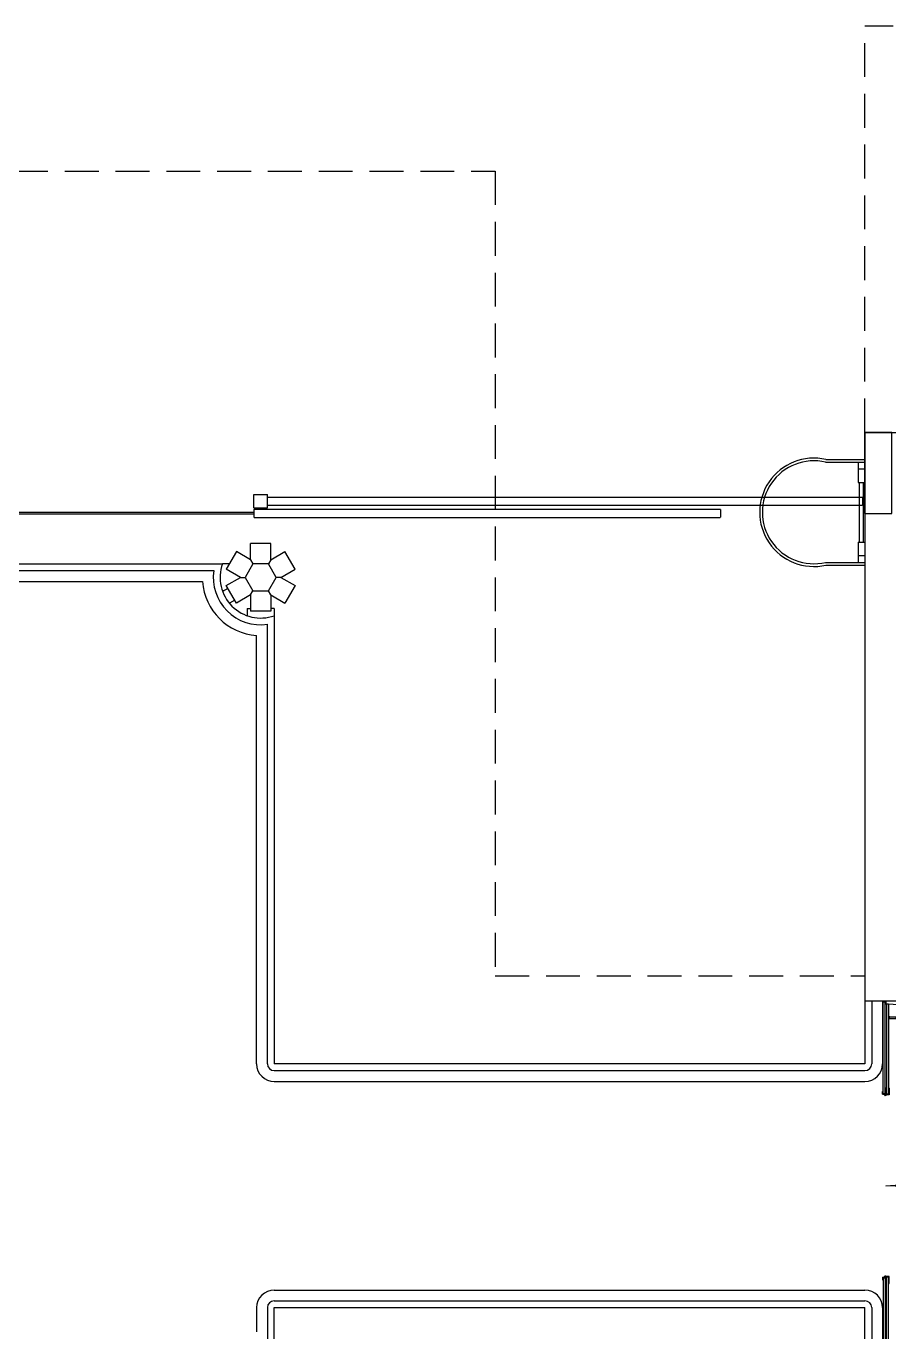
# Model space of a CAD drawing. Header units: millimetres. Extents: x 2801 to 3319, y 1187 to 1422.
# Drawn here: x 3039.33 to 3045.7, y 1351.36 to 1361 of the extents above; entities that cross this region are included whole.
import ezdxf

# ---------------------------------------------------------------- set-up
doc = ezdxf.new("R2010")
doc.units = ezdxf.units.MM
doc.linetypes.add('HIDDEN', pattern=[0.375, 0.25, -0.125])
for name, color, linetype in [('AR- ALV1', 235, 'Continuous'), ('AR-ALV', 2, 'Continuous'), ('AR-CORRIMAO-V1', 2, 'Continuous'), ('AR-ESTC', 3, 'Continuous'), ('AR-ESTMA-C', 3, 'Continuous'), ('AR-ESTMA-V', 1, 'Continuous'), ('AR-PERGOLAPROJ', 1, 'HIDDEN'), ('AR-PISO-V', 1, 'Continuous'), ('AR-PISO-V1', 1, 'Continuous'), ('AR-PORTA', 1, 'Continuous'), ('AR-PROJ', 1, 'HIDDEN'), ('AR-VIDRO', 1, 'Continuous'), ('EQUIPAMENTO', 2, 'Continuous'), ('maçaneta', 1, 'Continuous'), ('montantes', 1, 'Continuous'), ('mov', 1, 'Continuous'), ('porta-v', 2, 'Continuous')]:
    doc.layers.add(name, color=color, linetype=linetype)

# ---------------------------------------------------------------- blocks, each defined once
blk = doc.blocks.new('PV1')
at = {"layer": 'AR-VIDRO'}
for p, q in [((0.6825, 0.02), (0.005, 0.02)), ((0.6825, 0.005), (0.005, 0.005)), ((0.0215, 0.0443), (0.0215, 0.0293)), ((0.0215, 0.0443), (0.6875, 0.0443)), ((0.0215, 0.0293), (0.6875, 0.0293)), ((2.7035, 0.0443), (2.0375, 0.0443)), ((2.7035, 0.0293), (2.0375, 0.0293)), ((2.0425, 0.02), (2.72, 0.02)), ((2.0425, 0.005), (2.72, 0.005)), ((2.7035, 0.0443), (2.7035, 0.0293))]:
    blk.add_line(p, q, dxfattribs=at)
at = {"layer": 'maçaneta'}
for p, q in [((0.1165, 0.0993), (0.1265, 0.0993)), ((0.1165, 0.0493), (0.1165, 0.0993)), ((0.1265, 0.0493), (0.1265, 0.0993)), ((2.5985, 0.0493), (2.5985, 0.0993)), ((2.6085, 0.0993), (2.5985, 0.0993)), ((2.6085, 0.0493), (2.6085, 0.0993)), ((0.1115, 0.0443), (0.1115, 0.0493)), ((0.1115, 0.0493), (0.1315, 0.0493)), ((0.1315, 0.0443), (0.1315, 0.0493)), ((2.6135, 0.0493), (2.5935, 0.0493)), ((2.5935, 0.0443), (2.5935, 0.0493)), ((2.6135, 0.0443), (2.6135, 0.0493))]:
    blk.add_line(p, q, dxfattribs=at)
at = {"layer": 'montantes'}
for p, q in [((0, 0), (0, 0.025)), ((0, 0.025), (0.02, 0.025)), ((0, 0), (0.02, 0)), ((0.005, 0.005), (0.005, 0.02)), ((0.02, 0.02), (0.02, 0.025)), ((0.02, 0), (0.02, 0.005)), ((0.6425, 0.0493), (0.6925, 0.0493)), ((0.6425, 0.025), (0.6925, 0.025)), ((0.6875, 0.025), (0.6675, 0.025)), ((0.6675, 0.02), (0.6675, 0.025)), ((0.6675, 0), (0.6675, 0.005)), ((0.6875, 0), (0.6675, 0)), ((0.6825, 0.005), (0.6825, 0.02)), ((0.6875, 0.0443), (0.6875, 0.0293)), ((0.6875, 0), (0.6875, 0.025)), ((0.6925, 0.0493), (0.6925, 0.025)), ((2.0325, 0.0493), (2.0325, 0.025)), ((2.0825, 0.0493), (2.0325, 0.0493)), ((2.0825, 0.025), (2.0325, 0.025)), ((2.0375, 0.0443), (2.0375, 0.0293)), ((2.0375, 0.025), (2.0575, 0.025)), ((2.0375, 0), (2.0375, 0.025)), ((2.0375, 0), (2.0575, 0)), ((2.0425, 0.005), (2.0425, 0.02)), ((2.0575, 0.02), (2.0575, 0.025)), ((2.0575, 0), (2.0575, 0.005)), ((2.705, 0.02), (2.705, 0.025)), ((2.725, 0.025), (2.705, 0.025)), ((2.705, 0), (2.705, 0.005)), ((2.725, 0), (2.705, 0)), ((2.72, 0.005), (2.72, 0.02)), ((2.725, 0), (2.725, 0.025))]:
    blk.add_line(p, q, dxfattribs=at)
for centre in [(0.6925, 0.02), (2.0325, 0.02)]:
    blk.add_circle(centre, 0.005, dxfattribs=at)
for centre, start, end in [((0.6425, 0.0443), 90, 180), ((0.6425, 0.03), 180, 270), ((2.0825, 0.0443), 0, 90), ((2.0825, 0.03), 270, 0)]:
    blk.add_arc(centre, 0.005, start, end, dxfattribs=at)
at = {"layer": 'mov'}
for centre, start, end in [((0.692, 0.025), 0, 178.35472), ((2.033, 0.025), 1.64528, 180)]:
    blk.add_arc(centre, 0.6705, start, end, dxfattribs=at)
blk = doc.blocks.new('escada tipo marinheiro')
at = {"layer": 'EQUIPAMENTO'}
for p, q in [((-0.3382, 0.0101), (-0.05, 0.0101)), ((-0.05, 0.0101), (-0.05, -0.16)), ((-0.3405, -0.01), (-0.05, -0.01)), ((-0.1, -0.01), (-0.1, -0.16)), ((-0.1, -0.06), (-0.05, -0.06)), ((-0.1, -0.16), (-0.05, -0.16)), ((-0.09, -0.6), (-0.09, -0.16)), ((-0.06, -0.6), (-0.06, -0.16)), ((-0.1, -0.6), (-0.05, -0.6)), ((-0.1, -0.6), (-0.1, -0.75)), ((-0.05, -0.6), (-0.05, -0.77)), ((-0.3405, -0.75), (-0.05, -0.75)), ((-0.3382, -0.77), (-0.05, -0.77)), ((-0.1, -0.7), (-0.05, -0.7))]:
    blk.add_line(p, q, dxfattribs=at)
for radius, start, end in [(0.4, 77.17773, 282.82227), (0.38, 76.84274, 283.15726)]:
    blk.add_arc((-0.427, -0.38), radius, start, end, dxfattribs=at)
blk = doc.blocks.new('pilar15')
at = {"layer": 'AR-ESTMA-C'}
for p, q in [((0.075, 0.25), (-0.075, 0.25)), ((-0.075, 0.1299), (-0.075, 0.25)), ((0.075, 0.1299), (0.075, 0.25)), ((-0.179, 0.19), (-0.254, 0.06)), ((-0.075, 0.1299), (-0.179, 0.19)), ((-0.075, 0.1299), (-0.0577, 0.1)), ((0.075, 0.1299), (0.0577, 0.1)), ((0.075, 0.1299), (0.179, 0.19)), ((0.254, 0.06), (0.179, 0.19)), ((-0.15, 0), (-0.254, 0.06)), ((-0.254, -0.06), (-0.15, 0)), ((-0.15, 0), (-0.1155, 0)), ((0.15, 0), (0.1155, 0)), ((0.15, 0), (0.254, 0.06)), ((0.15, 0), (0.254, -0.06)), ((-0.179, -0.19), (-0.254, -0.06)), ((0.254, -0.06), (0.179, -0.19)), ((-0.075, -0.1299), (-0.179, -0.19)), ((-0.075, -0.1299), (-0.0577, -0.1)), ((-0.075, -0.1299), (-0.075, -0.25)), ((0.075, -0.1299), (0.0577, -0.1)), ((0.075, -0.1299), (0.179, -0.19)), ((0.075, -0.1299), (0.075, -0.25)), ((0.075, -0.25), (-0.075, -0.25))]:
    blk.add_line(p, q, dxfattribs=at)
blk.add_lwpolyline([(0.0577, 0.1), (-0.0577, 0.1), (-0.1155, 0), (-0.0577, -0.1), (0.0577, -0.1), (0.1155, 0)], close=True, dxfattribs=at)
blk = doc.blocks.new('GR17-P')
at = {"layer": 'AR-PISO-V', "ltscale": 0.25}
for p, q in [((7.9071, -0.655), (4.463, -0.655)), ((4.463, -0.655), (4.463, -0.665)), ((7.9071, -0.665), (4.463, -0.665))]:
    blk.add_line(p, q, dxfattribs=at)
at = {"layer": 'porta-v'}
for p, q in [((0.05, -0.5422), (0.05, -0.5978)), ((4.443, -0.54), (0.0523, -0.54)), ((4.443, -0.62), (4.443, -0.52)), ((4.443, -0.52), (4.543, -0.52)), ((4.543, -0.62), (4.543, -0.52)), ((7.9071, -0.62), (7.9071, -0.52)), ((7.9071, -0.52), (8.0071, -0.52)), ((8.0071, -0.62), (8.0071, -0.52)), ((8.0071, -0.54), (12.3978, -0.54)), ((12.4, -0.5422), (12.4, -0.5978)), ((4.443, -0.6), (0.0523, -0.6)), ((4.443, -0.62), (4.543, -0.62)), ((7.9071, -0.62), (8.0071, -0.62)), ((7.9071, -0.6323), (7.9071, -0.6878)), ((7.9093, -0.63), (11.3489, -0.63)), ((8.0071, -0.6), (12.3978, -0.6)), ((11.3512, -0.6323), (11.3512, -0.6878)), ((7.9093, -0.69), (11.3489, -0.69))]:
    blk.add_line(p, q, dxfattribs=at)
for centre, start, end in [((0.0523, -0.5422), 90, 180), ((12.3978, -0.5422), 360, 90), ((0.0523, -0.5978), 180, 270), ((7.9093, -0.6323), 90, 180), ((11.3489, -0.6323), 360, 90), ((12.3978, -0.5978), 270, 0), ((7.9093, -0.6878), 180, 270), ((11.3489, -0.6878), 270, 0)]:
    blk.add_arc(centre, 0.00225, start, end, dxfattribs=at)

msp = doc.modelspace()

# ---------------------------------------------------------------- linework, layer by layer
at = {"layer": 'AR- ALV1'}
for p, q in [((3045.5249, 1357.9998), (3046.3749, 1357.9998)), ((3045.5249, 1357.3998), (3045.5249, 1357.9998)), ((3045.5249, 1341.3498), (3045.5249, 1351.5373))]:
    msp.add_line(p, q, dxfattribs=at)
at = {"layer": 'AR-ALV'}
for p in [(3045.5249, 1357.3998), (3048.4249, 1353.7998)]:
    msp.add_line(p, (3045.5249, 1353.7998), dxfattribs=at)
at = {"layer": 'AR-CORRIMAO-V1'}
for p, q in [((3037.9456, 1356.9792), (3040.7169, 1356.9792)), ((3038.0282, 1356.8992), (3040.6344, 1356.8992)), ((3041.0333, 1353.3375), (3041.0333, 1356.5002)), ((3041.1133, 1353.3792), (3041.1133, 1356.5828)), ((3045.5749, 1353.7998), (3045.5749, 1353.3373)), ((3045.6549, 1353.7998), (3045.6549, 1353.3373)), ((3041.1133, 1353.3374), (3041.1133, 1353.6291)), ((3041.1633, 1353.2873), (3045.5249, 1353.2873)), ((3041.1633, 1353.2073), (3045.5249, 1353.2073)), ((3041.1633, 1351.6673), (3045.5249, 1351.6673)), ((3041.1633, 1351.5873), (3045.5249, 1351.5873)), ((3041.0333, 1351.5373), (3041.0333, 1351.3581)), ((3041.1133, 1351.5373), (3041.1133, 1351.2756)), ((3045.5749, 1351.5374), (3045.5749, 1351.0748)), ((3045.6549, 1351.5374), (3045.6549, 1351.0748))]:
    msp.add_line(p, q, dxfattribs=at)
for centre, radius, start, end in [((3041.0633, 1356.9292), 0.35, 171.78679, 278.21321), ((3041.0633, 1356.9292), 0.43, 184.00063, 265.99937), ((3041.1633, 1353.3373), 0.13, 180, 270), ((3041.1633, 1353.3373), 0.05, 180, 270), ((3045.5249, 1353.3373), 0.05, 270, 360), ((3045.5249, 1353.3373), 0.13, 270, 360), ((3041.1633, 1351.5373), 0.13, 90, 180), ((3041.1633, 1351.5373), 0.05, 90, 180), ((3045.5249, 1351.5373), 0.13, 360, 90), ((3045.5249, 1351.5373), 0.05, 360, 90)]:
    msp.add_arc(centre, radius, start, end, dxfattribs=at)
at = {"layer": 'AR-ESTC'}
msp.add_lwpolyline([(3045.7249, 1357.9998), (3045.5249, 1357.9998), (3045.5249, 1357.3998), (3045.7249, 1357.3998)], close=True, dxfattribs=at)
at = {"layer": 'AR-ESTMA-V', "ltscale": 0.25}
for p, q in [((3040.8324, 1357.0292), (3040.7805, 1357.0292)), ((3040.7901, 1356.8292), (3040.7805, 1356.8292)), ((3040.8218, 1356.8475), (3040.7822, 1356.8246)), ((3040.8718, 1356.7609), (3040.8322, 1356.738)), ((3040.9633, 1356.6992), (3040.9633, 1356.6463)), ((3040.9633, 1356.6992), (3040.9883, 1356.6992)), ((3041.1633, 1356.6992), (3041.1383, 1356.6992)), ((3041.1633, 1356.6992), (3041.1633, 1356.6463))]:
    msp.add_line(p, q, dxfattribs=at)
at = {"layer": 'AR-PERGOLAPROJ'}
for p in [(3045.5249, 1357.9998), (3045.7332, 1360.9998)]:
    msp.add_line(p, (3045.5249, 1360.9998), dxfattribs=at)
at = {"layer": 'AR-PISO-V1'}
for p, q in [((3037.8821, 1357.0292), (3040.7805, 1357.0292)), ((3041.1633, 1356.6463), (3041.1633, 1353.3373)), ((3045.5249, 1353.7998), (3045.5249, 1353.3373)), ((3045.5249, 1353.3373), (3041.1633, 1353.3373)), ((3041.1633, 1351.212), (3041.1633, 1351.5373)), ((3041.1633, 1351.5373), (3045.5249, 1351.5373))]:
    msp.add_line(p, q, dxfattribs=at)
msp.add_arc((3041.0633, 1356.9292), 0.3, 160.52878, 289.47122, dxfattribs=at)
at = {"layer": 'AR-PROJ'}
for p, q in [((3035.8672, 1359.9291), (3042.7954, 1359.9291)), ((3042.7954, 1359.9291), (3042.7954, 1353.9873)), ((3042.7954, 1353.9873), (3045.5249, 1353.9873))]:
    msp.add_line(p, q, dxfattribs=at)

# ---------------------------------------------------------------- block references
at = {"layer": 'AR-ESTMA-C', "ltscale": 0.25}
msp.add_blockref('pilar15', (3041.0633, 1356.9292), dxfattribs=at)
at = {"layer": 'AR-PORTA', "ltscale": 0.25}
msp.add_blockref('GR17-P', (3033.1063, 1358.0623), dxfattribs=at)
at = {"layer": 'AR-PORTA', "rotation": 270}
msp.add_blockref('PV1', (3045.6549, 1353.7998), dxfattribs=at)
at = {"layer": 'EQUIPAMENTO'}
msp.add_blockref('escada tipo marinheiro', (3045.5749, 1357.7898), dxfattribs=at)

doc.saveas('drawing.dxf')
